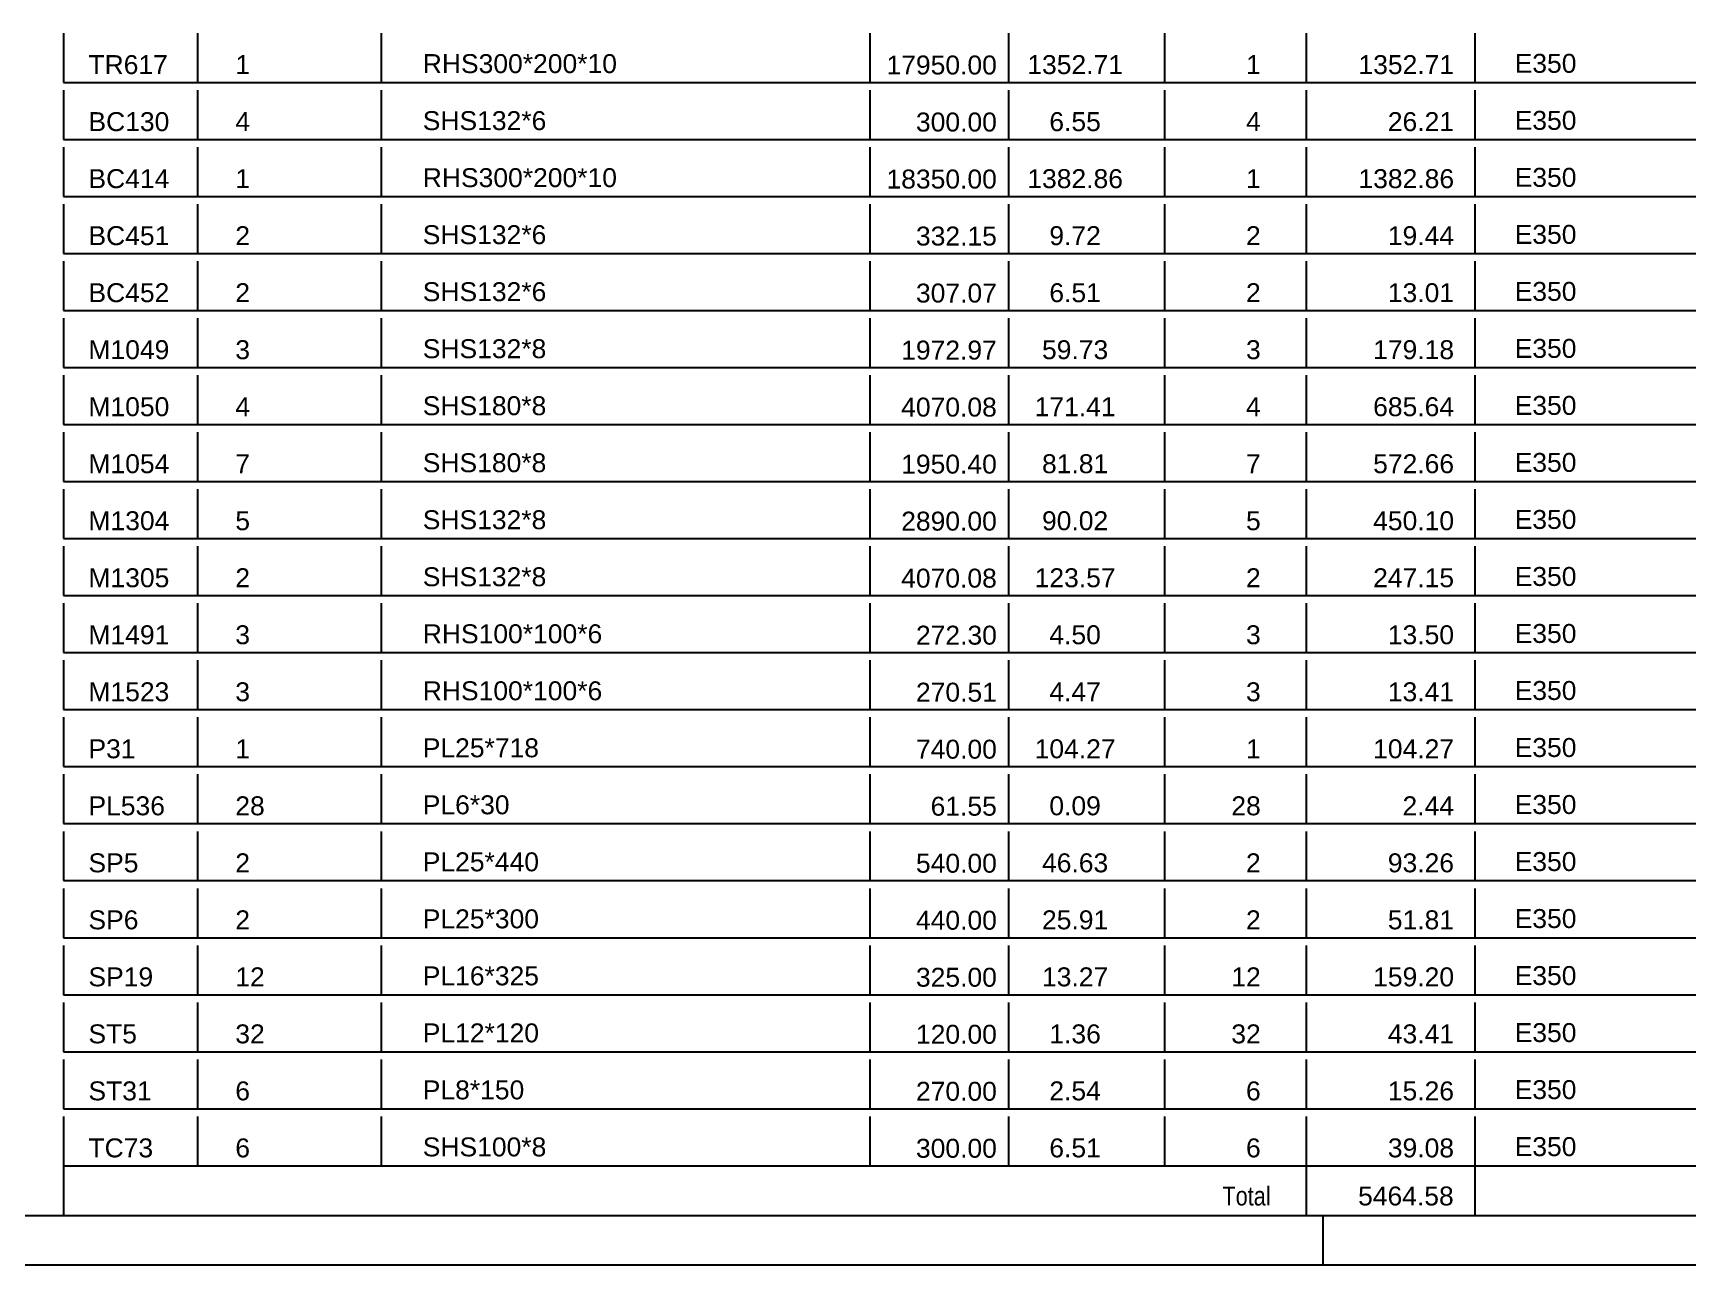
# Model space of a CAD drawing. Header units: millimetres. Extents: x -93 to 748, y -457 to 137.
# Drawn here: x 408.1 to 574.9, y -457 to -332.8 of the extents above; entities that cross this region are included whole.
import ezdxf

# ---------------------------------------------------------------- set-up
doc = ezdxf.new("R2010")
doc.units = ezdxf.units.MM
doc.styles.add('Arial', font='ARIAL.TTF', dxfattribs={"height": 0.2})
doc.styles.add('Arial Narrow', font='ARIALN.TTF', dxfattribs={"height": 0.2})

# ---------------------------------------------------------------- blocks, each defined once
blk = doc.blocks.new('Unknown-761532223-1162')
at = {"color": 5, "linetype": 'Continuous'}
for p, q in [((-87.84, -452.04), (743.16, -452.04)), ((538.16, -457.04), (538.16, -452.04)), ((-92.84, -457.04), (748.16, -457.04))]:
    blk.add_line(p, q, dxfattribs=at)
blk = doc.blocks.new('Unknown-761532223-32020')
at = {"color": 7, "linetype": 'Continuous'}
for p, q in [((411.16, -332.81), (411.16, -337.78)), ((424.66, -332.81), (424.66, -337.78)), ((443.16, -332.81), (443.16, -337.78)), ((492.44, -332.81), (492.44, -337.78)), ((506.44, -332.81), (506.44, -337.78)), ((522.16, -332.81), (522.16, -337.78)), ((536.44, -332.81), (536.44, -337.78)), ((553.44, -332.81), (553.44, -337.78)), ((411.16, -337.78), (583.16, -337.78)), ((411.16, -338.56), (411.16, -343.53)), ((424.66, -338.56), (424.66, -343.53)), ((443.16, -338.56), (443.16, -343.53)), ((492.44, -338.56), (492.44, -343.53)), ((506.44, -338.56), (506.44, -343.53)), ((522.16, -338.56), (522.16, -343.53)), ((536.44, -338.56), (536.44, -343.53)), ((553.44, -338.56), (553.44, -343.53)), ((411.16, -343.53), (583.16, -343.53)), ((411.16, -344.31), (411.16, -349.28)), ((424.66, -344.31), (424.66, -349.28)), ((443.16, -344.31), (443.16, -349.28)), ((492.44, -344.31), (492.44, -349.28)), ((506.44, -344.31), (506.44, -349.28)), ((522.16, -344.31), (522.16, -349.28)), ((536.44, -344.31), (536.44, -349.28)), ((553.44, -344.31), (553.44, -349.28)), ((411.16, -349.28), (583.16, -349.28)), ((411.16, -350.06), (411.16, -355.03)), ((424.66, -350.06), (424.66, -355.03)), ((443.16, -350.06), (443.16, -355.03)), ((492.44, -350.06), (492.44, -355.03)), ((506.44, -350.06), (506.44, -355.03)), ((522.16, -350.06), (522.16, -355.03)), ((536.44, -350.06), (536.44, -355.03)), ((553.44, -350.06), (553.44, -355.03)), ((411.16, -355.03), (583.16, -355.03)), ((411.16, -355.81), (411.16, -360.78)), ((424.66, -355.81), (424.66, -360.78)), ((443.16, -355.81), (443.16, -360.78)), ((492.44, -355.81), (492.44, -360.78)), ((506.44, -355.81), (506.44, -360.78)), ((522.16, -355.81), (522.16, -360.78)), ((536.44, -355.81), (536.44, -360.78)), ((553.44, -355.81), (553.44, -360.78)), ((411.16, -360.78), (583.16, -360.78)), ((411.16, -361.56), (411.16, -366.53)), ((424.66, -361.56), (424.66, -366.53)), ((443.16, -361.56), (443.16, -366.53)), ((492.44, -361.56), (492.44, -366.53)), ((506.44, -361.56), (506.44, -366.53)), ((522.16, -361.56), (522.16, -366.53)), ((536.44, -361.56), (536.44, -366.53)), ((553.44, -361.56), (553.44, -366.53)), ((411.16, -366.53), (583.16, -366.53)), ((411.16, -367.31), (411.16, -372.28)), ((424.66, -367.31), (424.66, -372.28)), ((443.16, -367.31), (443.16, -372.28)), ((492.44, -367.31), (492.44, -372.28)), ((506.44, -367.31), (506.44, -372.28)), ((522.16, -367.31), (522.16, -372.28)), ((536.44, -367.31), (536.44, -372.28)), ((553.44, -367.31), (553.44, -372.28)), ((411.16, -372.28), (583.16, -372.28)), ((411.16, -373.06), (411.16, -378.03)), ((424.66, -373.06), (424.66, -378.03)), ((443.16, -373.06), (443.16, -378.03)), ((492.44, -373.06), (492.44, -378.03)), ((506.44, -373.06), (506.44, -378.03)), ((522.16, -373.06), (522.16, -378.03)), ((536.44, -373.06), (536.44, -378.03)), ((553.44, -373.06), (553.44, -378.03)), ((411.16, -378.03), (583.16, -378.03)), ((411.16, -378.81), (411.16, -383.78)), ((424.66, -378.81), (424.66, -383.78)), ((443.16, -378.81), (443.16, -383.78)), ((492.44, -378.81), (492.44, -383.78)), ((506.44, -378.81), (506.44, -383.78)), ((522.16, -378.81), (522.16, -383.78)), ((536.44, -378.81), (536.44, -383.78)), ((553.44, -378.81), (553.44, -383.78)), ((411.16, -383.78), (583.16, -383.78)), ((411.16, -384.56), (411.16, -389.53)), ((424.66, -384.56), (424.66, -389.53)), ((443.16, -384.56), (443.16, -389.53)), ((492.44, -384.56), (492.44, -389.53)), ((506.44, -384.56), (506.44, -389.53)), ((522.16, -384.56), (522.16, -389.53)), ((536.44, -384.56), (536.44, -389.53)), ((553.44, -384.56), (553.44, -389.53)), ((411.16, -389.53), (583.16, -389.53)), ((411.16, -390.31), (411.16, -395.28)), ((424.66, -390.31), (424.66, -395.28)), ((443.16, -390.31), (443.16, -395.28)), ((492.44, -390.31), (492.44, -395.28)), ((506.44, -390.31), (506.44, -395.28)), ((522.16, -390.31), (522.16, -395.28)), ((536.44, -390.31), (536.44, -395.28)), ((553.44, -390.31), (553.44, -395.28)), ((411.16, -395.28), (583.16, -395.28)), ((411.16, -396.06), (411.16, -401.03)), ((424.66, -396.06), (424.66, -401.03)), ((443.16, -396.06), (443.16, -401.03)), ((492.44, -396.06), (492.44, -401.03)), ((506.44, -396.06), (506.44, -401.03)), ((522.16, -396.06), (522.16, -401.03)), ((536.44, -396.06), (536.44, -401.03)), ((553.44, -396.06), (553.44, -401.03)), ((411.16, -401.03), (583.16, -401.03)), ((411.16, -401.81), (411.16, -406.78)), ((424.66, -401.81), (424.66, -406.78)), ((443.16, -401.81), (443.16, -406.78)), ((492.44, -401.81), (492.44, -406.78)), ((506.44, -401.81), (506.44, -406.78)), ((522.16, -401.81), (522.16, -406.78)), ((536.44, -401.81), (536.44, -406.78)), ((553.44, -401.81), (553.44, -406.78)), ((411.16, -406.78), (583.16, -406.78)), ((411.16, -407.56), (411.16, -412.53)), ((424.66, -407.56), (424.66, -412.53)), ((443.16, -407.56), (443.16, -412.53)), ((492.44, -407.56), (492.44, -412.53)), ((506.44, -407.56), (506.44, -412.53)), ((522.16, -407.56), (522.16, -412.53)), ((536.44, -407.56), (536.44, -412.53)), ((553.44, -407.56), (553.44, -412.53)), ((411.16, -412.53), (583.16, -412.53)), ((411.16, -413.31), (411.16, -418.28)), ((424.66, -413.31), (424.66, -418.28)), ((443.16, -413.31), (443.16, -418.28)), ((492.44, -413.31), (492.44, -418.28)), ((506.44, -413.31), (506.44, -418.28)), ((522.16, -413.31), (522.16, -418.28)), ((536.44, -413.31), (536.44, -418.28)), ((553.44, -413.31), (553.44, -418.28)), ((411.16, -418.28), (583.16, -418.28)), ((411.16, -419.06), (411.16, -424.04)), ((424.66, -419.06), (424.66, -424.04)), ((443.16, -419.06), (443.16, -424.04)), ((492.44, -419.06), (492.44, -424.04)), ((506.44, -419.06), (506.44, -424.04)), ((522.16, -419.06), (522.16, -424.04)), ((536.44, -419.06), (536.44, -424.04)), ((553.44, -419.06), (553.44, -424.04)), ((411.16, -424.04), (583.16, -424.04)), ((411.16, -424.81), (411.16, -429.79)), ((424.66, -424.81), (424.66, -429.79)), ((443.16, -424.81), (443.16, -429.79)), ((492.44, -424.81), (492.44, -429.79)), ((506.44, -424.81), (506.44, -429.79)), ((522.16, -424.81), (522.16, -429.79)), ((536.44, -424.81), (536.44, -429.79)), ((553.44, -424.81), (553.44, -429.79)), ((411.16, -429.79), (583.16, -429.79)), ((411.16, -430.56), (411.16, -435.54)), ((424.66, -430.56), (424.66, -435.54)), ((443.16, -430.56), (443.16, -435.54)), ((492.44, -430.56), (492.44, -435.54)), ((506.44, -430.56), (506.44, -435.54)), ((522.16, -430.56), (522.16, -435.54)), ((536.44, -430.56), (536.44, -435.54)), ((553.44, -430.56), (553.44, -435.54)), ((411.16, -435.54), (583.16, -435.54)), ((411.16, -436.31), (411.16, -441.29)), ((424.66, -436.31), (424.66, -441.29)), ((443.16, -436.31), (443.16, -441.29)), ((492.44, -436.31), (492.44, -441.29)), ((506.44, -436.31), (506.44, -441.29)), ((522.16, -436.31), (522.16, -441.29)), ((536.44, -436.31), (536.44, -441.29)), ((553.44, -436.31), (553.44, -441.29)), ((411.16, -441.29), (583.16, -441.29)), ((411.16, -442.06), (411.16, -447.04)), ((424.66, -442.06), (424.66, -447.04)), ((443.16, -442.06), (443.16, -447.04)), ((492.44, -442.06), (492.44, -447.04)), ((506.44, -442.06), (506.44, -447.04)), ((522.16, -442.06), (522.16, -447.04)), ((536.44, -442.06), (536.44, -447.04)), ((553.44, -442.06), (553.44, -447.04)), ((411.16, -447.04), (583.16, -447.04)), ((411.16, -447.04), (583.16, -447.04)), ((411.16, -447.04), (411.16, -452.04)), ((536.44, -447.04), (536.44, -452.04)), ((553.44, -447.04), (553.44, -452.04)), ((411.16, -452.04), (583.16, -452.04))]:
    blk.add_line(p, q, dxfattribs=at)
for s, height, style, p in [('TR617', 1.91, 'Arial', (413.66, -336.94)), ('1', 1.91, 'Arial', (428.47, -336.94)), ('RHS300*200*10', 1.9102, 'Arial', (447.37, -336.84)), ('17950.00', 1.91, 'Arial', (494.13, -336.98)), ('1352.71', 1.91, 'Arial', (508.33, -336.94)), ('1', 1.91, 'Arial', (530.38, -336.94)), ('1352.71', 1.91, 'Arial', (541.72, -336.94)), ('E350', 1.91, 'Arial', (557.47, -336.81)), ('BC130', 1.91, 'Arial', (413.66, -342.69)), ('4', 1.91, 'Arial', (428.47, -342.69)), ('SHS132*6', 1.91, 'Arial', (447.37, -342.59)), ('300.00', 1.91, 'Arial', (497.1, -342.73)), ('6.55', 1.91, 'Arial', (510.55, -342.69)), ('4', 1.91, 'Arial', (530.38, -342.69)), ('26.21', 1.91, 'Arial', (544.68, -342.69)), ('E350', 1.91, 'Arial', (557.47, -342.56)), ('BC414', 1.91, 'Arial', (413.66, -348.44)), ('1', 1.91, 'Arial', (428.47, -348.44)), ('RHS300*200*10', 1.9102, 'Arial', (447.37, -348.34)), ('18350.00', 1.91, 'Arial', (494.13, -348.48)), ('1382.86', 1.91, 'Arial', (508.33, -348.44)), ('1', 1.91, 'Arial', (530.38, -348.44)), ('1382.86', 1.91, 'Arial', (541.72, -348.44)), ('E350', 1.91, 'Arial', (557.47, -348.31)), ('BC451', 1.91, 'Arial', (413.66, -354.19)), ('2', 1.91, 'Arial', (428.47, -354.19)), ('SHS132*6', 1.91, 'Arial', (447.37, -354.09)), ('332.15', 1.91, 'Arial', (497.1, -354.23)), ('9.72', 1.91, 'Arial', (510.55, -354.19)), ('2', 1.91, 'Arial', (530.38, -354.19)), ('19.44', 1.91, 'Arial', (544.68, -354.19)), ('E350', 1.91, 'Arial', (557.47, -354.06)), ('BC452', 1.91, 'Arial', (413.66, -359.94)), ('2', 1.91, 'Arial', (428.47, -359.94)), ('SHS132*6', 1.91, 'Arial', (447.37, -359.84)), ('307.07', 1.91, 'Arial', (497.1, -359.98)), ('6.51', 1.91, 'Arial', (510.55, -359.94)), ('2', 1.91, 'Arial', (530.38, -359.94)), ('13.01', 1.91, 'Arial', (544.68, -359.94)), ('E350', 1.91, 'Arial', (557.47, -359.81)), ('SHS132*8', 1.91, 'Arial', (447.37, -365.59)), ('E350', 1.91, 'Arial', (557.47, -365.56)), ('M1049', 1.91, 'Arial', (413.66, -365.69)), ('3', 1.91, 'Arial', (428.47, -365.69)), ('1972.97', 1.91, 'Arial', (495.61, -365.73)), ('59.73', 1.91, 'Arial', (509.81, -365.69)), ('3', 1.91, 'Arial', (530.38, -365.69)), ('179.18', 1.91, 'Arial', (543.2, -365.69)), ('M1050', 1.91, 'Arial', (413.66, -371.44)), ('4', 1.91, 'Arial', (428.47, -371.44)), ('SHS180*8', 1.91, 'Arial', (447.37, -371.34)), ('4070.08', 1.91, 'Arial', (495.61, -371.48)), ('171.41', 1.91, 'Arial', (509.07, -371.44)), ('4', 1.91, 'Arial', (530.38, -371.44)), ('685.64', 1.91, 'Arial', (543.2, -371.44)), ('E350', 1.91, 'Arial', (557.47, -371.31)), ('M1054', 1.91, 'Arial', (413.66, -377.19)), ('7', 1.91, 'Arial', (428.47, -377.19)), ('SHS180*8', 1.91, 'Arial', (447.37, -377.09)), ('1950.40', 1.91, 'Arial', (495.61, -377.23)), ('81.81', 1.91, 'Arial', (509.81, -377.19)), ('7', 1.91, 'Arial', (530.38, -377.19)), ('572.66', 1.91, 'Arial', (543.2, -377.19)), ('E350', 1.91, 'Arial', (557.47, -377.06)), ('M1304', 1.91, 'Arial', (413.66, -382.94)), ('5', 1.91, 'Arial', (428.47, -382.94)), ('SHS132*8', 1.91, 'Arial', (447.37, -382.84)), ('2890.00', 1.91, 'Arial', (495.61, -382.98)), ('90.02', 1.91, 'Arial', (509.81, -382.94)), ('5', 1.91, 'Arial', (530.38, -382.94)), ('450.10', 1.91, 'Arial', (543.2, -382.94)), ('E350', 1.91, 'Arial', (557.47, -382.81)), ('M1305', 1.91, 'Arial', (413.66, -388.69)), ('2', 1.91, 'Arial', (428.47, -388.69)), ('SHS132*8', 1.91, 'Arial', (447.37, -388.59)), ('4070.08', 1.91, 'Arial', (495.61, -388.73)), ('123.57', 1.91, 'Arial', (509.07, -388.69)), ('2', 1.91, 'Arial', (530.38, -388.69)), ('247.15', 1.91, 'Arial', (543.2, -388.69)), ('E350', 1.91, 'Arial', (557.47, -388.56)), ('M1491', 1.91, 'Arial', (413.66, -394.44)), ('3', 1.91, 'Arial', (428.47, -394.44)), ('RHS100*100*6', 1.9102, 'Arial', (447.37, -394.34)), ('272.30', 1.91, 'Arial', (497.1, -394.48)), ('4.50', 1.91, 'Arial', (510.55, -394.44)), ('3', 1.91, 'Arial', (530.38, -394.44)), ('13.50', 1.91, 'Arial', (544.68, -394.44)), ('E350', 1.91, 'Arial', (557.47, -394.31)), ('M1523', 1.91, 'Arial', (413.66, -400.19)), ('3', 1.91, 'Arial', (428.47, -400.19)), ('RHS100*100*6', 1.9102, 'Arial', (447.37, -400.09)), ('270.51', 1.91, 'Arial', (497.1, -400.23)), ('4.47', 1.91, 'Arial', (510.55, -400.19)), ('3', 1.91, 'Arial', (530.38, -400.19)), ('13.41', 1.91, 'Arial', (544.68, -400.19)), ('E350', 1.91, 'Arial', (557.47, -400.06)), ('P31', 1.91, 'Arial', (413.66, -405.94)), ('1', 1.91, 'Arial', (428.47, -405.94)), ('PL25*718', 1.91, 'Arial', (447.37, -405.84)), ('740.00', 1.91, 'Arial', (497.1, -405.98)), ('104.27', 1.91, 'Arial', (509.07, -405.94)), ('1', 1.91, 'Arial', (530.38, -405.94)), ('104.27', 1.91, 'Arial', (543.2, -405.94)), ('E350', 1.91, 'Arial', (557.47, -405.81)), ('PL536', 1.91, 'Arial', (413.66, -411.69)), ('28', 1.91, 'Arial', (428.47, -411.69)), ('PL6*30', 1.91, 'Arial', (447.37, -411.59)), ('61.55', 1.91, 'Arial', (498.58, -411.73)), ('0.09', 1.91, 'Arial', (510.55, -411.69)), ('28', 1.91, 'Arial', (528.9, -411.69)), ('2.44', 1.91, 'Arial', (546.16, -411.69)), ('E350', 1.91, 'Arial', (557.47, -411.56)), ('PL25*440', 1.91, 'Arial', (447.37, -417.34)), ('E350', 1.91, 'Arial', (557.47, -417.31)), ('SP5', 1.91, 'Arial', (413.66, -417.44)), ('2', 1.91, 'Arial', (428.47, -417.44)), ('540.00', 1.91, 'Arial', (497.1, -417.48)), ('46.63', 1.91, 'Arial', (509.81, -417.44)), ('2', 1.91, 'Arial', (530.38, -417.44)), ('93.26', 1.91, 'Arial', (544.68, -417.44)), ('SP6', 1.91, 'Arial', (413.66, -423.19)), ('2', 1.91, 'Arial', (428.47, -423.19)), ('PL25*300', 1.91, 'Arial', (447.37, -423.09)), ('440.00', 1.91, 'Arial', (497.1, -423.23)), ('25.91', 1.91, 'Arial', (509.81, -423.19)), ('2', 1.91, 'Arial', (530.38, -423.19)), ('51.81', 1.91, 'Arial', (544.68, -423.19)), ('E350', 1.91, 'Arial', (557.47, -423.06)), ('SP19', 1.91, 'Arial', (413.66, -428.94)), ('12', 1.91, 'Arial', (428.47, -428.94)), ('PL16*325', 1.91, 'Arial', (447.37, -428.84)), ('325.00', 1.91, 'Arial', (497.1, -428.98)), ('13.27', 1.91, 'Arial', (509.81, -428.94)), ('12', 1.91, 'Arial', (528.9, -428.94)), ('159.20', 1.91, 'Arial', (543.2, -428.94)), ('E350', 1.91, 'Arial', (557.47, -428.81)), ('ST5', 1.91, 'Arial', (413.66, -434.69)), ('32', 1.91, 'Arial', (428.47, -434.69)), ('PL12*120', 1.91, 'Arial', (447.37, -434.59)), ('120.00', 1.91, 'Arial', (497.1, -434.73)), ('1.36', 1.91, 'Arial', (510.55, -434.69)), ('32', 1.91, 'Arial', (528.9, -434.69)), ('43.41', 1.91, 'Arial', (544.68, -434.69)), ('E350', 1.91, 'Arial', (557.47, -434.56)), ('ST31', 1.91, 'Arial', (413.66, -440.44)), ('6', 1.91, 'Arial', (428.47, -440.44)), ('PL8*150', 1.91, 'Arial', (447.37, -440.34)), ('270.00', 1.91, 'Arial', (497.1, -440.48)), ('2.54', 1.91, 'Arial', (510.55, -440.44)), ('6', 1.91, 'Arial', (530.38, -440.44)), ('15.26', 1.91, 'Arial', (544.68, -440.44)), ('E350', 1.91, 'Arial', (557.47, -440.31)), ('TC73', 1.91, 'Arial', (413.66, -446.19)), ('6', 1.91, 'Arial', (428.47, -446.19)), ('SHS100*8', 1.91, 'Arial', (447.37, -446.09)), ('300.00', 1.91, 'Arial', (497.1, -446.23)), ('6.51', 1.91, 'Arial', (510.55, -446.19)), ('6', 1.91, 'Arial', (530.38, -446.19)), ('39.08', 1.91, 'Arial', (544.68, -446.19)), ('E350', 1.91, 'Arial', (557.47, -446.06)), ('Total', 1.909, 'Arial Narrow', (528, -451.04)), ('5464.58', 1.91, 'Arial', (541.68, -451.04))]:
    blk.add_text(s, height=height, dxfattribs=dict(at, style=style)).set_placement(p)

msp = doc.modelspace()

# ---------------------------------------------------------------- block references
for name in ['Unknown-761532223-1162', 'Unknown-761532223-32020']:
    msp.add_blockref(name, (0, 0))

doc.saveas('drawing.dxf')
